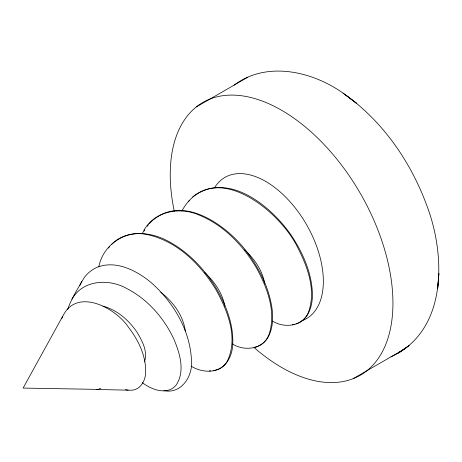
<?xml version="1.0" encoding="UTF-8"?>
<svg xmlns="http://www.w3.org/2000/svg" width="462" height="462" viewBox="0 0 462 462"><rect width="100%" height="100%" fill="white"/><g stroke="black" fill="none" stroke-linecap="round" stroke-linejoin="round"><path stroke-width="0.69" d="M98.874 266.614C103.084 244.438 126.27 229.094 148.314 234.829C177.818 241.626 200.704 264.668 216.031 289.778C227.639 310.845 238.611 337.959 227.223 361.307C219.791 374.076 202.264 373.146 191.124 366.147M67.637 309.557C71.448 298.238 78.182 288.132 84.09 277.829C87.318 273.412 91.597 269.791 96.581 267.521C115.252 259.731 135.828 270.131 150.329 281.884C173.025 301.605 190.107 329.851 191.482 360.4C193.029 375.993 181.323 394.473 163.895 390.609M61.706 318.815C74.278 286.209 114.865 306.785 128.494 327.275C138.207 339.928 145.813 355.272 145.697 371.54C145.836 379.983 140.794 389.87 131.399 390.234L96.292 389.472L98.845 389.495M144.45 361.908C148.054 351.686 142.261 340.875 137.041 332.276C128.921 320.264 117.221 309.944 102.98 306.144M79.816 285.533L81.774 281.485M142.279 233.807C151.265 211.919 178.956 205.85 199.18 215.113C224.134 225.34 243.561 245.865 256.964 268.838C267.4 288.23 276.149 311.538 269.317 333.558C264.53 349.168 244.889 351.917 232.415 343.942M62.705 316.251L23.1 388.086L97.649 389.379M181.814 211.013C212.589 156.474 279.828 210.112 297.863 247.909C307.779 267.157 316.187 290.39 308.576 311.85C303.239 326.443 284.54 328.621 272.568 321.125M144.138 231.023L144.924 229.868M147.28 226.392L148.452 224.653M71.991 299.289C82.606 279.579 109.338 278.447 127.033 288.652C147.661 299.37 163.744 317.752 173.643 338.617C179.724 352.795 185.528 371.13 176.109 385.152C167.169 395.691 151.461 389.732 142.302 382.64M108.501 248.065L109.754 246.413M188.554 201.432L189.46 200.433M149.324 223.602C179.903 191.574 226.605 224.567 247.02 252.125C260.042 269.542 270.074 289.859 272.413 311.694C273.573 324.526 270.951 341.256 257.398 346.552M111.596 244.444C126.01 229.481 149.728 231.629 166.822 240.5C187.329 250.999 203.748 268.191 215.829 287.607C226.109 305.053 234.003 325.011 232.669 345.599C231.918 356.6 225.45 369.294 213.357 370.507M390.927 356.86C447.886 330.913 445.83 254.81 426.628 205.041C410.325 160.863 381.964 120.27 343.087 93.151C312.104 71.154 266.586 60.73 234.055 85.152M192.654 196.928C228.049 170.004 271.922 206.728 291.782 236.111C303.286 253.632 312.116 273.799 312.439 295.056C312.41 306.346 308.206 320.368 296.148 323.839M196.292 106.953L247.782 77.229M353.164 378.667L404.654 348.937M292.33 324.844L294.872 324.174M99.059 388.848L100.843 388.513M254.123 347.355L256.757 346.875M209.28 370.928L210.643 370.79M125.416 389.651L128.159 390.159M343.087 93.151L356.803 103.482L345.64 95.068M160.759 292.198C172.979 301.715 183.235 315.35 185.331 331.029M204.689 272.649C214.403 281.485 222.407 292.989 224.861 306.075M244.641 249.809C254.285 258.772 262.422 270.305 264.662 283.506M174.255 211.088A157.473 90.916 60 0 1 270.871 104.678A157.473 90.916 60 0 1 392.613 312.762A157.473 90.916 60 0 1 254.117 347.586M214.507 187.803A81.549 47.084 60 0 1 302.171 217.533A81.549 47.084 60 0 1 301.923 320.743M438.877 273.637L437.739 288.028L438.877 273.637M408.962 345.651L398.446 353.008L408.962 345.651"/></g></svg>
